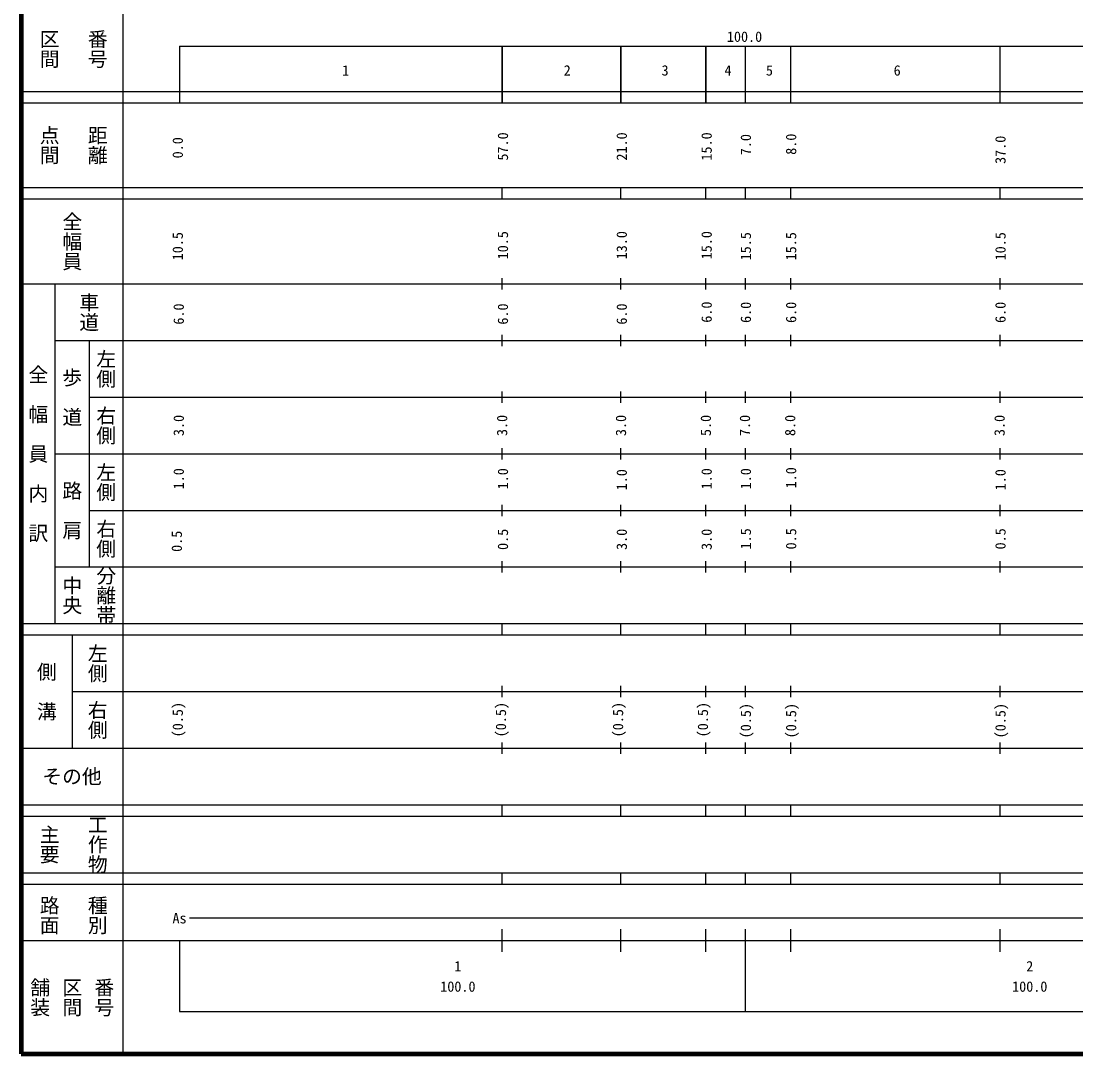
# Model space of a CAD drawing. Units: millimetres, scale not verified. Extents: x 40000 to 680000, y 20000 to 380000.
# Drawn here: x 40000 to 226404, y 20000 to 202409 of the extents above; entities that cross this region are included whole.
import ezdxf
from ezdxf.enums import TextEntityAlignment as Align

# ---------------------------------------------------------------- set-up
doc = ezdxf.new("R2010")
doc.units = ezdxf.units.MM
doc.header["$LTSCALE"] = 1000
doc.layers.add('M-TTL', color=2, linetype='Continuous', lineweight=140)
doc.layers.add('M-TTL-BAND', color=7, linetype='Continuous', lineweight=25)
doc.styles.add('@ＭＳ ゴシック', font='')
doc.styles.add('ＭＳ ゴシック', font='')
doc.styles.get('@ＭＳ ゴシック').set_extended_font_data('@MS Gothic')
doc.styles.get('ＭＳ ゴシック').set_extended_font_data('MS Gothic')

msp = doc.modelspace()

# ---------------------------------------------------------------- linework, layer by layer
at = {"layer": 'M-TTL'}
for p, q in [((40000, 380000), (40000, 20000)), ((40000, 20000), (680000, 20000))]:
    msp.add_line(p, q, dxfattribs=at)
at = {"layer": 'M-TTL-BAND'}
for p, q in [((58000, 370000), (58000, 20000)), ((68000, 198000), (579000, 198000)), ((68000, 198000), (68000, 188000)), ((125000, 198000), (125000, 188000)), ((125000, 188000), (125000, 198000)), ((146000, 198000), (146000, 188000)), ((146000, 188000), (146000, 198000)), ((161000, 198000), (161000, 188000)), ((161000, 188000), (161000, 198000)), ((168000, 188000), (168000, 198000)), ((176000, 188000), (176000, 198000)), ((213000, 188000), (213000, 198000)), ((40000, 190000), (579000, 190000)), ((40000, 188000), (579000, 188000)), ((40000, 173000), (579000, 173000)), ((125000, 171000), (125000, 173000)), ((146000, 171000), (146000, 173000)), ((161000, 171000), (161000, 173000)), ((168000, 171000), (168000, 173000)), ((176000, 171000), (176000, 173000)), ((213000, 171000), (213000, 173000)), ((40000, 171000), (579000, 171000)), ((125000, 155000), (125000, 157000)), ((146000, 155000), (146000, 157000)), ((161000, 155000), (161000, 157000)), ((168000, 155000), (168000, 157000)), ((176000, 155000), (176000, 157000)), ((213000, 155000), (213000, 157000)), ((40000, 156000), (579000, 156000)), ((46000, 96000), (46000, 156000)), ((46000, 146000), (579000, 146000)), ((52000, 146000), (52000, 106000)), ((125000, 145000), (125000, 147000)), ((146000, 145000), (146000, 147000)), ((161000, 145000), (161000, 147000)), ((168000, 145000), (168000, 147000)), ((176000, 145000), (176000, 147000)), ((213000, 145000), (213000, 147000)), ((125000, 135000), (125000, 137000)), ((146000, 135000), (146000, 137000)), ((161000, 135000), (161000, 137000)), ((168000, 135000), (168000, 137000)), ((176000, 135000), (176000, 137000)), ((213000, 135000), (213000, 137000)), ((52000, 136000), (579000, 136000)), ((125000, 125000), (125000, 127000)), ((146000, 125000), (146000, 127000)), ((161000, 125000), (161000, 127000)), ((168000, 125000), (168000, 127000)), ((176000, 125000), (176000, 127000)), ((213000, 125000), (213000, 127000)), ((46000, 126000), (579000, 126000)), ((52000, 116000), (579000, 116000)), ((125000, 115000), (125000, 117000)), ((146000, 115000), (146000, 117000)), ((161000, 115000), (161000, 117000)), ((168000, 115000), (168000, 117000)), ((176000, 115000), (176000, 117000)), ((213000, 115000), (213000, 117000)), ((125000, 105000), (125000, 107000)), ((146000, 105000), (146000, 107000)), ((161000, 105000), (161000, 107000)), ((168000, 105000), (168000, 107000)), ((176000, 105000), (176000, 107000)), ((213000, 105000), (213000, 107000)), ((46000, 106000), (579000, 106000)), ((40000, 96000), (579000, 96000)), ((125000, 94000), (125000, 96000)), ((146000, 94000), (146000, 96000)), ((161000, 94000), (161000, 96000)), ((168000, 94000), (168000, 96000)), ((176000, 94000), (176000, 96000)), ((213000, 94000), (213000, 96000)), ((40000, 94000), (579000, 94000)), ((49000, 94000), (49000, 74000)), ((49000, 84000), (579000, 84000)), ((125000, 83000), (125000, 85000)), ((146000, 83000), (146000, 85000)), ((161000, 83000), (161000, 85000)), ((168000, 83000), (168000, 85000)), ((176000, 83000), (176000, 85000)), ((213000, 83000), (213000, 85000)), ((125000, 73000), (125000, 75000)), ((146000, 73000), (146000, 75000)), ((161000, 73000), (161000, 75000)), ((168000, 73000), (168000, 75000)), ((176000, 73000), (176000, 75000)), ((213000, 73000), (213000, 75000)), ((40000, 74000), (579000, 74000)), ((40000, 64000), (579000, 64000)), ((125000, 62000), (125000, 64000)), ((146000, 62000), (146000, 64000)), ((161000, 62000), (161000, 64000)), ((168000, 62000), (168000, 64000)), ((176000, 62000), (176000, 64000)), ((213000, 62000), (213000, 64000)), ((40000, 62000), (579000, 62000)), ((40000, 52000), (579000, 52000)), ((125000, 50000), (125000, 52000)), ((146000, 50000), (146000, 52000)), ((161000, 50000), (161000, 52000)), ((168000, 50000), (168000, 52000)), ((176000, 50000), (176000, 52000)), ((213000, 50000), (213000, 52000)), ((40000, 50000), (579000, 50000)), ((226136, 44000), (69733, 44000)), ((264297, 44000), (226136, 44000)), ((125000, 38000), (125000, 42000)), ((146000, 38000), (146000, 42000)), ((161000, 38000), (161000, 42000)), ((168000, 27500), (168000, 42000)), ((176000, 38000), (176000, 42000)), ((213000, 38000), (213000, 42000)), ((40000, 40000), (579000, 40000)), ((68000, 40000), (68000, 27500)), ((68000, 27500), (579000, 27500))]:
    msp.add_line(p, q, dxfattribs=at)

# ---------------------------------------------------------------- texts
at = {"layer": 'M-TTL-BAND', "style": '@ＭＳ ゴシック'}
for s, p in [('区間', (45000, 197500)), ('番号', (53500, 197500)), ('点間', (45000, 180500)), ('距離', (53500, 180500)), ('全幅員', (49000, 163500)), ('車道', (52000, 151000)), ('左側', (55000, 141000)), ('全\u3000幅\u3000員\u3000内\u3000訳', (43000, 126000)), ('歩\u3000道', (49000, 136000)), ('右側', (55000, 131000)), ('左側', (55000, 121000)), ('路\u3000肩', (49000, 116000)), ('右側', (55000, 111000)), ('分離帯', (55000, 101000)), ('中央', (49000, 101000)), ('左側', (53500, 89000)), ('側\u3000溝', (44500, 84000)), ('右側', (53500, 79000)), ('工作物', (53500, 57000)), ('主要', (45000, 57000)), ('路面', (45000, 44500)), ('種別', (53500, 44500)), ('舗装', (43333, 30000)), ('区間', (49000, 30000)), ('番号', (54667, 30000))]:
    msp.add_text(s, height=2566, rotation=270, dxfattribs=at).set_placement(p, align=Align.MIDDLE_CENTER)
at = {"layer": 'M-TTL-BAND', "style": 'ＭＳ ゴシック'}
for s, p in [('100.0', (167844, 198195)), ('1', (97354, 192238)), ('2', (136512, 192238)), ('3', (153807, 192238)), ('4', (164922, 192238)), ('5', (172249, 192238)), ('6', (194821, 192238)), ('As', (68000, 42500)), ('1', (117188, 34019)), ('2', (218248, 34019)), ('100.0', (117188, 30428)), ('100.0', (218248, 30428))]:
    msp.add_text(s, height=1833, dxfattribs=at).set_placement(p, align=Align.BOTTOM_CENTER)
for s, p in [(' 0.0', (69139, 179414)), ('57.0', (126602, 180269)), ('21.0', (147602, 180269)), ('15.0', (162602, 180269)), (' 7.0', (169529, 179966)), ('8.0', (177529, 180666)), ('37.0', (214529, 179675)), ('10.5', (69139, 162656)), ('10.5', (126602, 162827)), ('13.0', (147602, 162827)), ('15.0', (162602, 162827)), ('15.5', (169529, 162640)), ('15.5', (177529, 162640)), ('10.5', (214529, 162640)), ('6.0', (69310, 150671)), ('6.0', (126602, 150671)), ('6.0', (147602, 150671)), ('6.0', (162602, 151013)), ('6.0', (169529, 150966)), ('6.0', (177529, 150966)), ('6.0', (214529, 150966)), ('3.0', (69310, 130991)), ('3.0', (126461, 130991)), ('3.0', (147461, 130991)), ('5.0', (162461, 130991)), ('7.0', (169368, 130991)), ('8.0', (177368, 130991)), ('3.0', (214368, 130991)), ('1.0', (69310, 121580)), ('1.0', (126602, 121580)), ('1.0', (147602, 121409)), ('1.0', (162602, 121580)), ('1.0', (169529, 121580)), ('1.0', (177529, 121751)), ('1.0', (214529, 121409)), ('0.5', (68968, 110535)), ('0.5', (126602, 110877)), ('3.0', (147602, 110877)), ('3.0', (162602, 110877)), ('1.5', (169529, 110966)), ('0.5', (177529, 110966)), ('0.5', (214529, 110966)), ('(0.5)', (69139, 79031)), ('(0.5)', (126252, 79031)), ('(0.5)', (146943, 79031)), ('(0.5)', (161943, 79031)), ('(0.5)', (169529, 78852)), ('(0.5)', (177529, 78852)), ('(0.5)', (214529, 78852))]:
    msp.add_text(s, height=1833, rotation=90, dxfattribs=at).set_placement(p, align=Align.BOTTOM_CENTER)
msp.add_text('その他', height=2566, dxfattribs=at).set_placement((49000, 69000), align=Align.MIDDLE_CENTER)

doc.saveas('drawing.dxf')
